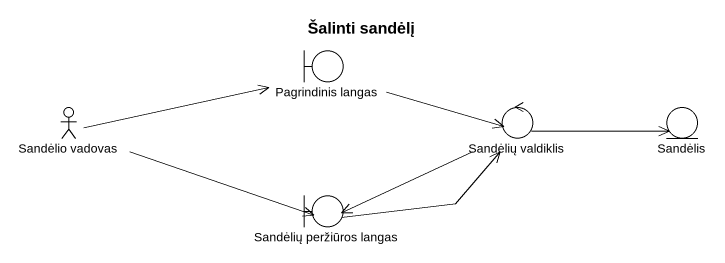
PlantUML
@startuml
title Šalinti sandėlį
boundary "Pagrindinis langas" as Pagrindinis_langas
actor "Sandėlio vadovas" as Sandėlio_vadovas
control "Sandėlių valdiklis" as Sandėlių_valdiklis
entity Sandėlis
boundary "Sandėlių peržiūros langas" as Sandėlių_peržiūros_langas
Pagrindinis_langas -right-> Sandėlių_valdiklis
Sandėlio_vadovas -right-> Pagrindinis_langas
Sandėlio_vadovas -right-> Sandėlių_peržiūros_langas
Sandėlių_valdiklis -right-> Sandėlis
Sandėlių_valdiklis -left-> Sandėlių_peržiūros_langas
Sandėlių_peržiūros_langas -right-> Sandėlių_valdiklis
@enduml
